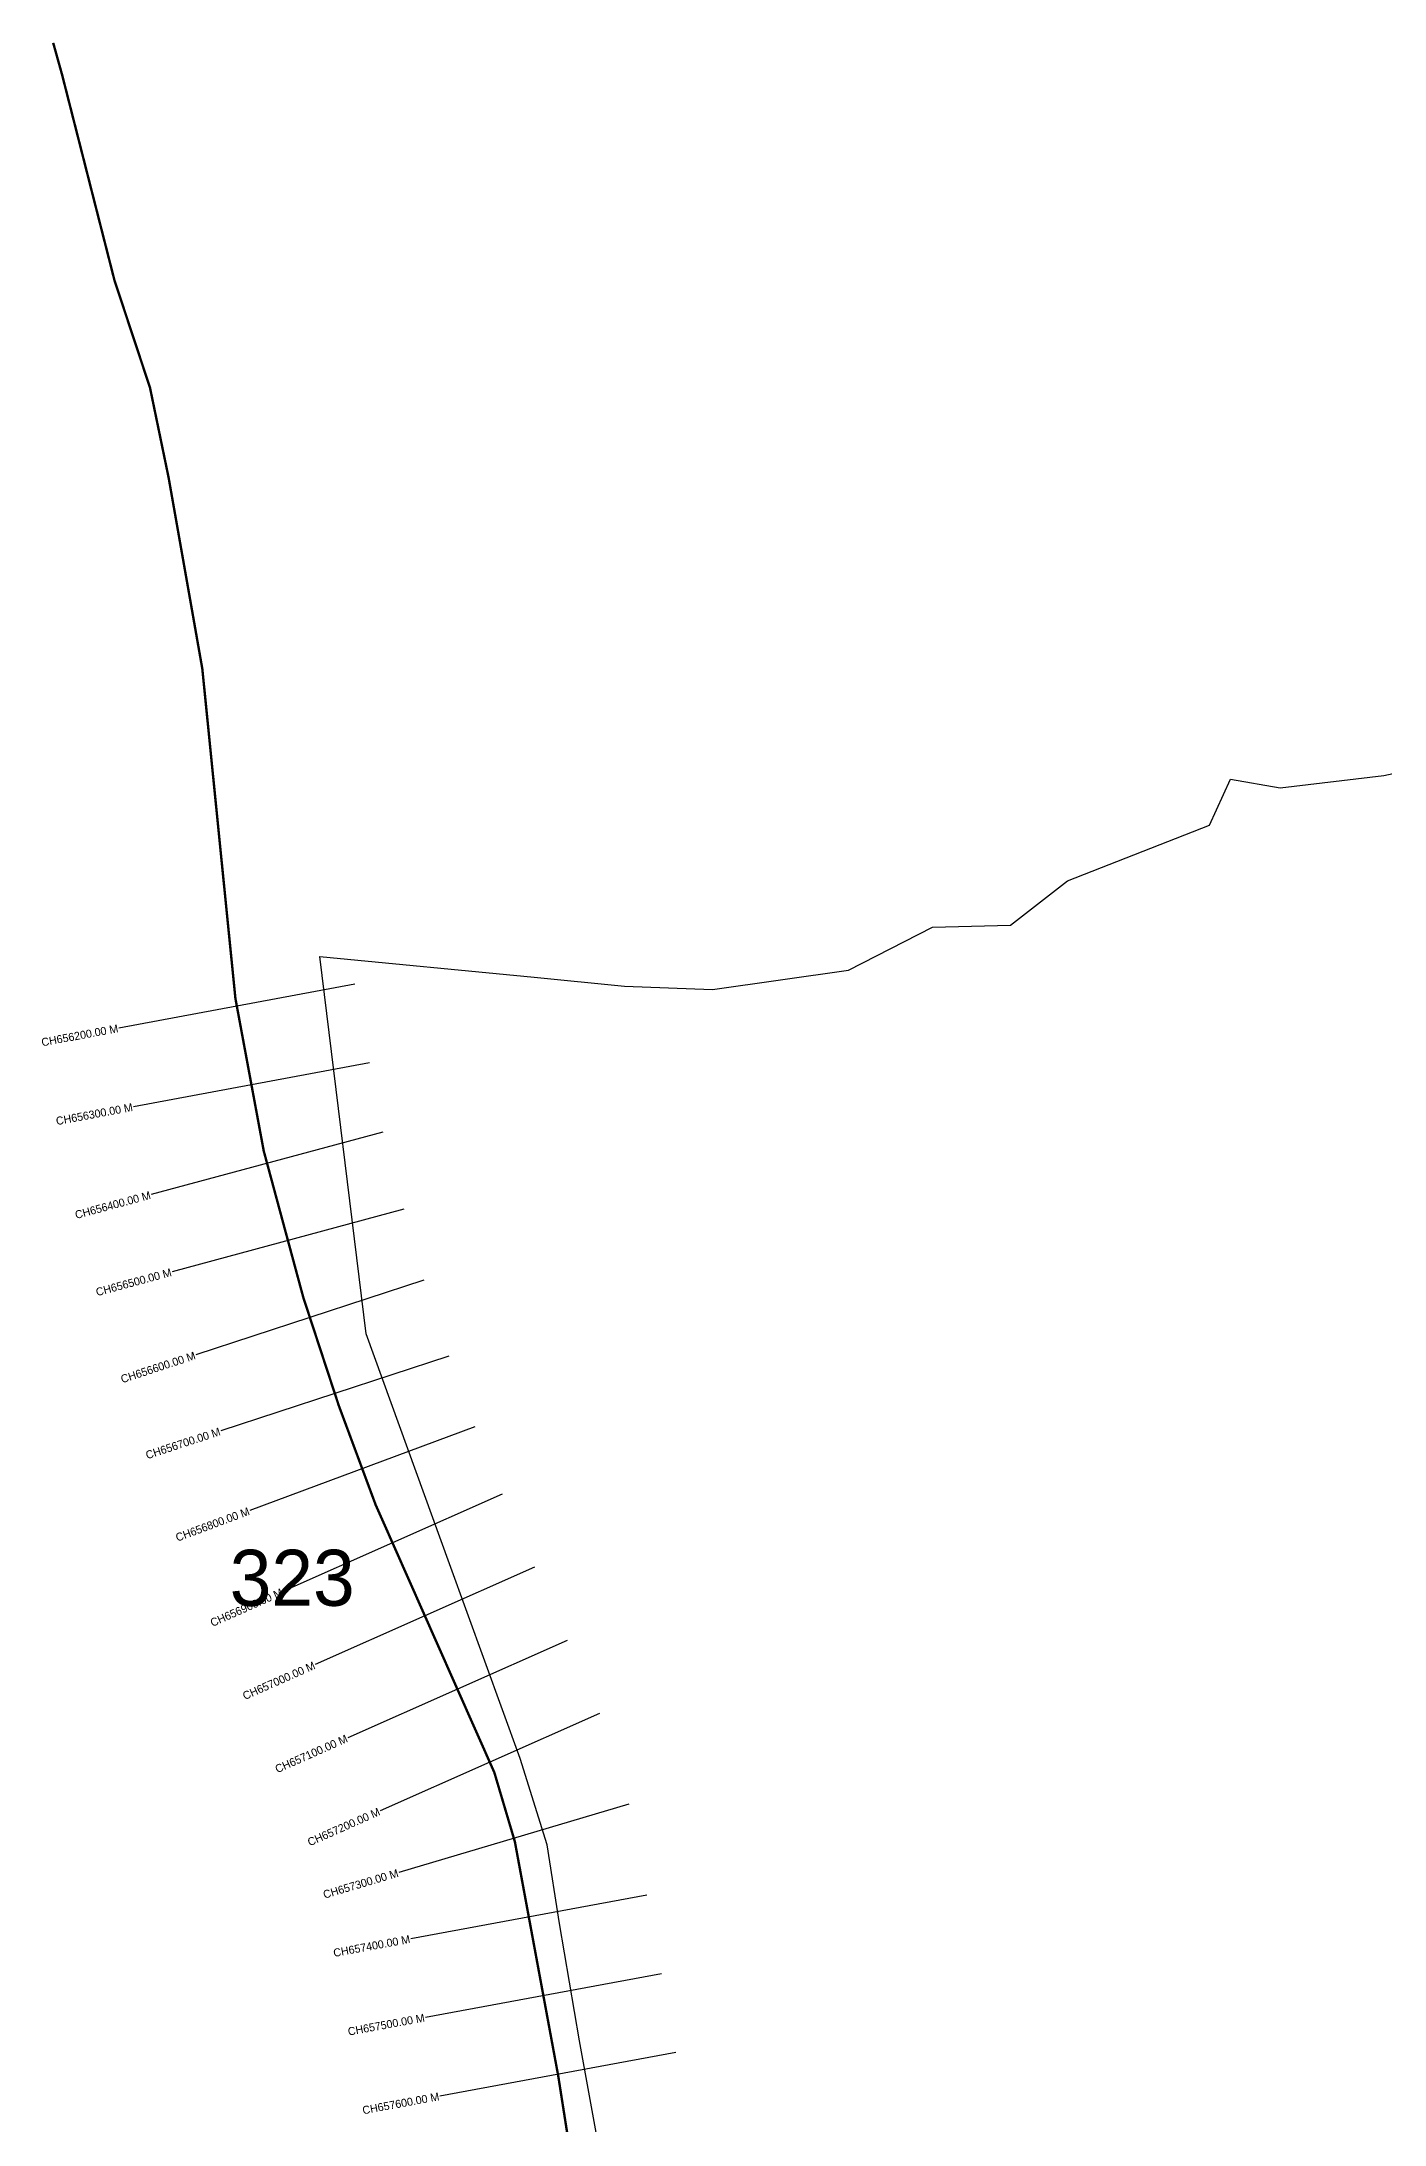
# Model space of a CAD drawing. Header units: metres. Extents: x 333189 to 337815, y 1782223 to 1790673.
# Drawn here: x 333189 to 334867, y 1788071 to 1790673 of the extents above; entities that cross this region are included whole.
import ezdxf
from ezdxf.enums import TextEntityAlignment as Align

# ---------------------------------------------------------------- set-up
doc = ezdxf.new("R2010")
doc.units = ezdxf.units.M
for name, color, linetype in [('CS', 134, 'Continuous'), ('CSMark', 6, 'Continuous'), ('NATURALLY PROTECTED', 3, 'Continuous')]:
    doc.layers.add(name, color=color, linetype=linetype)

msp = doc.modelspace()

# ---------------------------------------------------------------- linework, layer by layer
at = {"color": 6}
for points in [[(333536.2, 1789530.1), (333804.2, 1789504.2), (333917.1, 1789493.2), (334027.1, 1789489), (334197.1, 1789512.9), (334302.3, 1789566.6), (334399.6, 1789569.1), (334470.7, 1789624.5), (334648.5, 1789694.2), (334674.8, 1789751.5), (334736.9, 1789740.9), (334866.5, 1789756.4), (334969.9, 1789778.3)], [(333904.5, 1787934.4), (333860.7, 1788175), (333835.7, 1788321.5), (333820.4, 1788419.8), (333786.7, 1788527.8), (333698.5, 1788771), (333594.2, 1789058.5), (333536.2, 1789530.1)]]:
    msp.add_lwpolyline(points, dxfattribs=at)
at = {"layer": 'CS'}
for p, q in [((333580, 1789495.3), (333285.1, 1789440.5)), ((333598.3, 1789397), (333303.3, 1789342.2)), ((333615.1, 1789310.7), (333325.5, 1789232.5)), ((333641.2, 1789214.2), (333351.6, 1789135.9)), ((333666.4, 1789125.7), (333381.3, 1789032.2)), ((333697.5, 1789030.7), (333412.5, 1788937.1)), ((333729.9, 1788942.3), (333448.7, 1788837.7)), ((333764.2, 1788858.3), (333490, 1788736.6)), ((333804.8, 1788766.9), (333530.5, 1788645.2)), ((333845.3, 1788675.4), (333571.1, 1788553.8)), ((333885.9, 1788584), (333611.6, 1788462.4)), ((333922.7, 1788470.6), (333635.1, 1788385.3)), ((333945, 1788357), (333650, 1788302.5)), ((333963.2, 1788258.7), (333668.2, 1788204.1)), ((333981.4, 1788160.4), (333686.4, 1788105.8))]:
    msp.add_line(p, q, dxfattribs=at)
at = {"layer": 'NATURALLY PROTECTED', "const_width": 3, "flags": 128}
msp.add_lwpolyline([(333203, 1790671.9), (333214, 1790632.5), (333279.6, 1790375.1), (333324, 1790241), (333347.3, 1790128.4), (333374.5, 1789974.3), (333389.4, 1789889.7), (333412.3, 1789661.6), (333430.8, 1789477.5), (333466.2, 1789287), (333515.6, 1789104.1), (333560, 1788968.8), (333606, 1788845), (333682.3, 1788672.9), (333754.4, 1788510.4), (333780.1, 1788423.8), (333834.3, 1788131.1), (333887.6, 1787791.6)], dxfattribs=at)

# ---------------------------------------------------------------- texts
at = {"insert": (333423.7, 1788788.6), "char_height": 70, "attachment_point": 1}
msp.add_mtext_dynamic_manual_height_columns('323', width=95.172, gutter_width=1, heights=[0], dxfattribs=at)
at = {"layer": 'CSMark'}
for s, rotation, p in [('CH656200.00 M', 10.5223, (333284.1, 1789440.4)), ('CH656300.00 M', 10.5223, (333302.3, 1789342)), ('CH656400.00 M', 15.1202, (333324.5, 1789232.2)), ('CH656500.00 M', 15.1202, (333350.6, 1789135.7)), ('CH656600.00 M', 18.1629, (333380.4, 1789031.8)), ('CH656700.00 M', 18.1629, (333411.5, 1788936.8)), ('CH656800.00 M', 20.4059, (333447.8, 1788837.3)), ('CH656900.00 M', 23.9203, (333489.1, 1788736.2)), ('CH657000.00 M', 23.9203, (333529.6, 1788644.8)), ('CH657100.00 M', 23.9203, (333570.2, 1788553.4)), ('CH657200.00 M', 23.9203, (333610.7, 1788462)), ('CH657300.00 M', 16.5258, (333634.1, 1788385)), ('CH657400.00 M', 10.4788, (333649, 1788302.3)), ('CH657500.00 M', 10.4788, (333667.2, 1788204)), ('CH657600.00 M', 10.4788, (333685.4, 1788105.6))]:
    msp.add_text(s, height=10, rotation=rotation, dxfattribs=at).set_placement(p, align=Align.MIDDLE_RIGHT)

doc.saveas('drawing.dxf')
